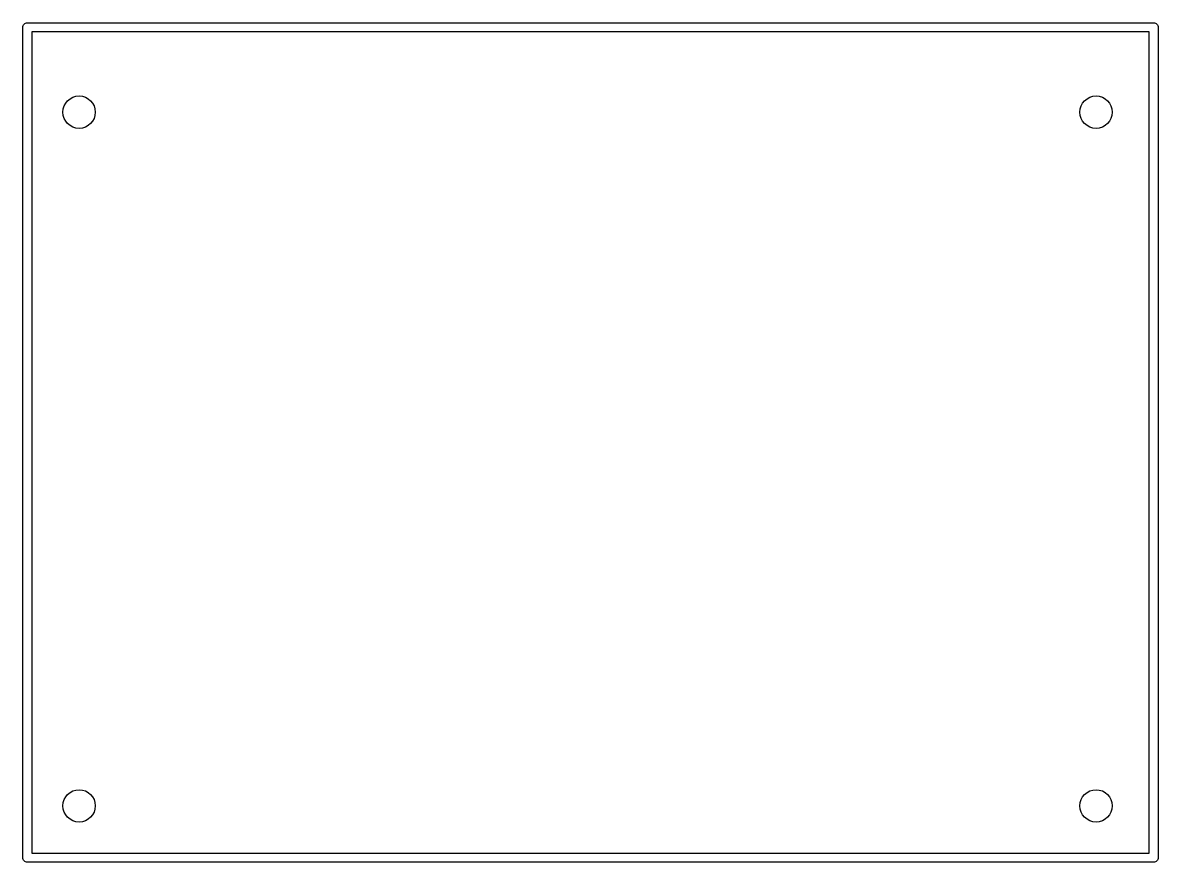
# Model space of a CAD drawing. Header units: millimetres. Extents: x -1 to 122, y -1 to 90.
import ezdxf

# ---------------------------------------------------------------- set-up
doc = ezdxf.new("R2010")
doc.units = ezdxf.units.MM
doc.layers.get('0').update_dxf_attribs({"linetype": 'CONTINUOUS'})

msp = doc.modelspace()

# ---------------------------------------------------------------- linework, layer by layer
msp.add_lwpolyline([(121.23, 89.67, -0.414214), (121.73, 89.17), (121.73, -0.6, -0.414214), (121.23, -1.1), (-0.6, -1.1, -0.414214), (-1.1, -0.6), (-1.1, 89.17, -0.414214), (-0.6, 89.67)], format="xyb", close=True)
msp.add_lwpolyline([(-0.1, -0.1), (120.73, -0.1), (120.73, 88.67), (-0.1, 88.67)], close=True)
for centre in [(5, 80), (115, 80), (5, 5), (115, 5)]:
    msp.add_circle(centre, 1.75)

doc.saveas('drawing.dxf')
